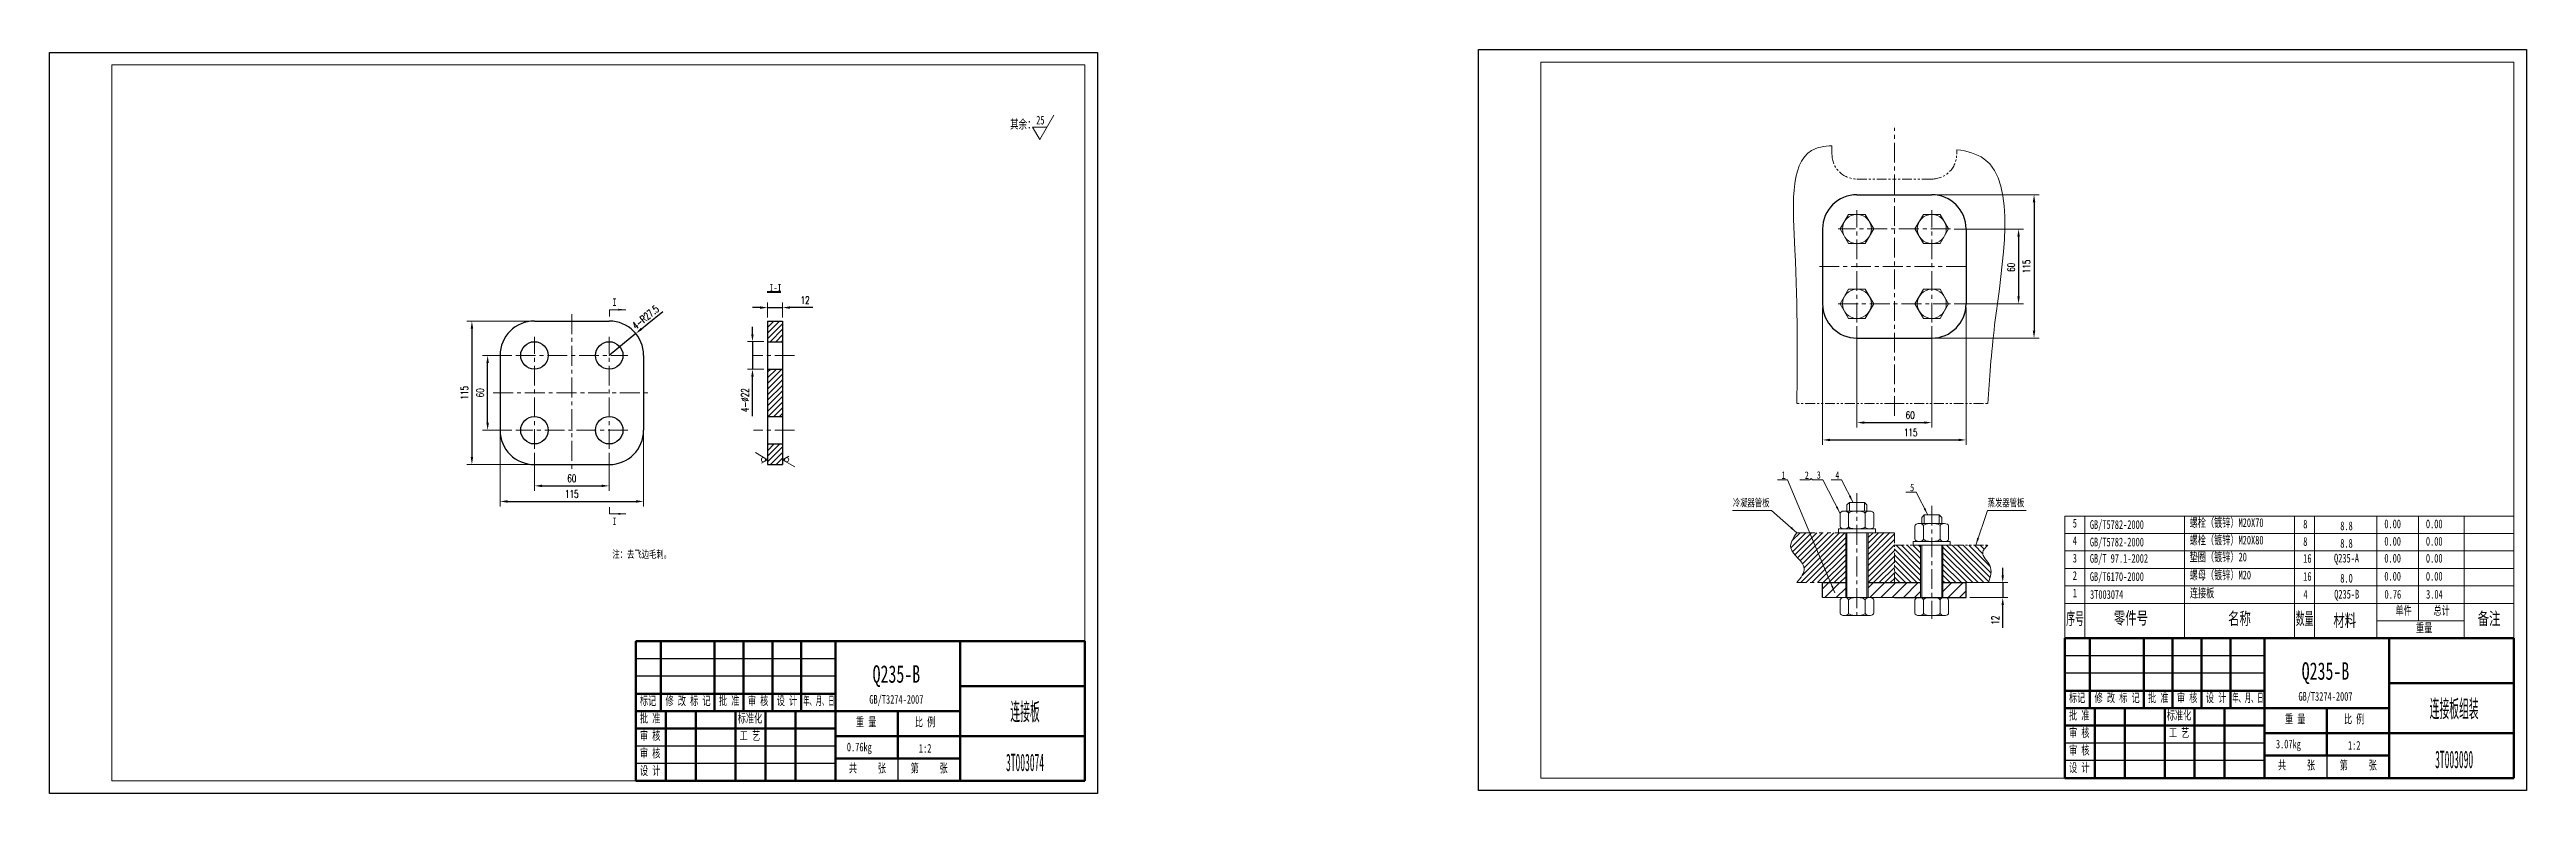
# Model space of a CAD drawing. Header units: millimetres. Extents: x 0 to 1986, y 0 to 596.
import ezdxf

# ---------------------------------------------------------------- set-up
doc = ezdxf.new("R2010")
doc.units = ezdxf.units.MM
doc.header["$PDSIZE"] = -3
for name, pattern in [('CENTER', [50.8, 31.75, -6.35, 6.35, -6.35]), ('EB_DASH', [6, 3, -3]), ('EB_DASHDOT', [39, 30, -3, 3, -3]), ('PHANTOM2', [31.75, 15.875, -3.175, 3.175, -3.175, 3.175, -3.175])]:
    doc.linetypes.add(name, pattern=pattern)
doc.layers.get('0').update_dxf_attribs({"lineweight": 0})
for name, color, linetype, lineweight in [('25C', 1, 'CENTER', 18), ('CAXA3', 7, 'Continuous', 25), ('中心线', 1, 'CENTER', 9), ('双点化线', 9, 'PHANTOM2', 9), ('尺寸线', 4, 'Continuous', 9), ('标注线', 4, 'Continuous', 5), ('点划线', 1, 'EB_DASHDOT', 5), ('粗线', 7, 'Continuous', 15), ('细线', 3, 'Continuous', 5), ('虚线', 2, 'EB_DASH', 5)]:
    doc.layers.add(name, color=color, linetype=linetype, lineweight=lineweight)
doc.layers.add('边框', color=7, linetype='Continuous', lineweight=18, plot=False)
doc.styles.get("Standard").update_dxf_attribs({"font": 'romans.shx', "width": 0.7})
doc.styles.add('TextStyle0', font='', dxfattribs={"width": 0.510669})
doc.styles.add('TextStyle1', font='', dxfattribs={"width": 0.510669})
doc.styles.add('UserTxtStyle4', font='', dxfattribs={"width": 0.667})
doc.styles.add('机械', font='', dxfattribs={"width": 0.4})
doc.styles.add('标准', font='', dxfattribs={"width": 0.667})
doc.styles.get('TextStyle0').set_extended_font_data('宋体')
doc.styles.get('TextStyle1').set_extended_font_data('宋体')
doc.styles.get('UserTxtStyle4').set_extended_font_data('宋体')
doc.styles.get('机械').set_extended_font_data('宋体')
doc.styles.get('标准').set_extended_font_data('宋体')
doc.dimstyles.new('标准', dxfattribs={"dimscale": 2, "dimtxt": 3, "dimasz": 3, "dimexe": 2, "dimexo": 1.5, "dimgap": 1.5, "dimtad": 1, "dimdec": 1, "dimzin": 12, "dimdsep": 46, "dimtxsty": 'Standard', "dimcen": 0, "dimdle": 6, "dimclrd": 256, "dimclre": 256, "dimclrt": 256, "dimadec": 1, "dimazin": 3, "dimtfac": 1, "dimtdec": 1, "dimtmove": 0, "dimatfit": 0, "dimfxl": 0, "dimtolj": 1, "dimarcsym": 0})

# ---------------------------------------------------------------- blocks, each defined once
blk = doc.blocks.new('*X41')
at = {"layer": '尺寸线', "linetype": 'ByBlock'}
for points in [[(351.2, 351.2), (352.2, 345.2), (350.2, 345.2)], [(351.2, 291.2), (352.2, 297.2), (350.2, 297.2)]]:
    blk.add_hatch(color=256, dxfattribs=at).paths.add_polyline_path(points, flags=0)
for p, q in [((370.7, 351.2), (347.2, 351.2)), ((370.7, 291.2), (347.2, 291.2))]:
    blk.add_line(p, q, dxfattribs=at)
at = {"layer": '尺寸线', "linetype": 'ByBlock', "lineweight": -2}
blk.add_line((351.2, 297.2), (351.2, 345.2), dxfattribs=at)
at = {"layer": '尺寸线', "linetype": 'ByBlock', "insert": (345.2, 321.2), "char_height": 6, "width": 12, "attachment_point": 5, "rotation": 90}
blk.add_mtext('60', dxfattribs=at)
blk = doc.blocks.new('*X42')
at = {"layer": '尺寸线', "linetype": 'ByBlock'}
for points in [[(338.6, 378.7), (337.6, 372.7), (339.6, 372.7)], [(338.6, 263.7), (337.6, 269.7), (339.6, 269.7)]]:
    blk.add_hatch(color=256, dxfattribs=at).paths.add_polyline_path(points, flags=0)
for p, q in [((385.7, 378.7), (334.6, 378.7)), ((385.7, 263.7), (334.6, 263.7))]:
    blk.add_line(p, q, dxfattribs=at)
at = {"layer": '尺寸线', "linetype": 'ByBlock', "lineweight": -2}
blk.add_line((338.6, 372.7), (338.6, 269.7), dxfattribs=at)
at = {"layer": '尺寸线', "linetype": 'ByBlock', "insert": (332.6, 321.2), "char_height": 6, "width": 12, "attachment_point": 5, "rotation": 90}
blk.add_mtext('115', dxfattribs=at)
blk = doc.blocks.new('*X43')
at = {"layer": '尺寸线', "linetype": 'ByBlock'}
for points in [[(388.7, 246.6), (394.7, 245.6), (394.7, 247.6)], [(448.7, 246.6), (442.7, 245.6), (442.7, 247.6)]]:
    blk.add_hatch(color=256, dxfattribs=at).paths.add_polyline_path(points, flags=0)
for p, q in [((388.7, 273.2), (388.7, 242.6)), ((448.7, 273.2), (448.7, 242.6))]:
    blk.add_line(p, q, dxfattribs=at)
at = {"layer": '尺寸线', "linetype": 'ByBlock', "lineweight": -2}
blk.add_line((394.7, 246.6), (442.7, 246.6), dxfattribs=at)
at = {"layer": '尺寸线', "linetype": 'ByBlock', "insert": (418.7, 252.6), "char_height": 6, "width": 10.2, "attachment_point": 5}
blk.add_mtext('60', dxfattribs=at)
blk = doc.blocks.new('*X44')
at = {"layer": '尺寸线', "linetype": 'ByBlock'}
for points in [[(361.2, 234.1), (367.2, 233.1), (367.2, 235.1)], [(476.2, 234.1), (470.2, 233.1), (470.2, 235.1)]]:
    blk.add_hatch(color=256, dxfattribs=at).paths.add_polyline_path(points, flags=0)
for p, q in [((361.2, 288.2), (361.2, 230.1)), ((476.2, 288.5), (476.2, 230.1))]:
    blk.add_line(p, q, dxfattribs=at)
at = {"layer": '尺寸线', "linetype": 'ByBlock', "lineweight": -2}
blk.add_line((367.2, 234.1), (470.2, 234.1), dxfattribs=at)
at = {"layer": '尺寸线', "linetype": 'ByBlock', "insert": (418.7, 240.1), "char_height": 6, "width": 12, "attachment_point": 5}
blk.add_mtext('115', dxfattribs=at)
blk = doc.blocks.new('*X45')
at = {"layer": '尺寸线', "linetype": 'Continuous'}
blk.add_hatch(color=256, dxfattribs=at).paths.add_polyline_path([(462, 387.8), (456, 387.1), (456, 388.6)], flags=0)
for p, q in [((462, 387.8), (449, 387.8)), ((449, 387.8), (449, 382.4))]:
    blk.add_line(p, q, dxfattribs=at)
at = {"layer": '尺寸线'}
blk.add_line((449, 382.4), (449, 382.4), dxfattribs=at)
blk = doc.blocks.new('*X46')
at = {"layer": '尺寸线', "linetype": 'Continuous'}
blk.add_hatch(color=256, dxfattribs=at).paths.add_polyline_path([(462, 224.2), (456, 223.4), (456, 224.9)], flags=0)
for p, q in [((449, 224.2), (449, 229.6)), ((462, 224.2), (449, 224.2))]:
    blk.add_line(p, q, dxfattribs=at)
at = {"layer": '尺寸线'}
blk.add_line((449, 229.6), (449, 229.6), dxfattribs=at)
blk = doc.blocks.new('*X47')
at = {"layer": '尺寸线', "linetype": 'ByBlock'}
for points in [[(563.5, 362.2), (562.5, 368.2), (564.5, 368.2)], [(563.5, 340.2), (562.5, 334.2), (564.5, 334.2)]]:
    blk.add_hatch(color=256, dxfattribs=at).paths.add_polyline_path(points, flags=0)
for p, q in [((572.6, 362.2), (559.5, 362.2)), ((572.6, 340.2), (559.5, 340.2))]:
    blk.add_line(p, q, dxfattribs=at)
at = {"layer": '尺寸线', "linetype": 'ByBlock', "lineweight": -2}
for p, q in [((563.5, 368.2), (563.5, 374.2)), ((563.5, 362.2), (563.5, 340.2)), ((575.6, 362.2), (575.6, 362.2)), ((563.5, 302.4), (563.5, 334.2))]:
    blk.add_line(p, q, dxfattribs=at)
at = {"layer": '尺寸线', "linetype": 'ByBlock', "insert": (557.5, 315.3), "char_height": 6, "width": 30, "attachment_point": 5, "rotation": 90}
blk.add_mtext('4-%%C22', dxfattribs=at)
blk = doc.blocks.new('*X48')
at = {"layer": '尺寸线', "linetype": 'ByBlock'}
for points in [[(575.6, 389.5), (569.6, 388.5), (569.6, 390.5)], [(587.6, 389.5), (593.6, 388.5), (593.6, 390.5)]]:
    blk.add_hatch(color=256, dxfattribs=at).paths.add_polyline_path(points, flags=0)
at = {"layer": '尺寸线', "linetype": 'ByBlock', "lineweight": -2}
for p, q in [((569.6, 389.5), (563.6, 389.5)), ((575.6, 389.5), (587.6, 389.5)), ((575.6, 378.7), (575.6, 378.7)), ((611.8, 389.5), (593.6, 389.5))]:
    blk.add_line(p, q, dxfattribs=at)
at = {"layer": '尺寸线', "linetype": 'ByBlock'}
for p, q in [((575.6, 381.7), (575.6, 393.5)), ((587.6, 381.7), (587.6, 393.5))]:
    blk.add_line(p, q, dxfattribs=at)
at = {"layer": '尺寸线', "linetype": 'ByBlock', "insert": (605.7, 395.5), "char_height": 6, "width": 8.4, "attachment_point": 5}
blk.add_mtext('12', dxfattribs=at)
blk = doc.blocks.new('*X49')
at = {"layer": '尺寸线', "linetype": 'Continuous'}
blk.add_hatch(color=256, dxfattribs=at).paths.add_polyline_path([(1400.7, 209), (1395.7, 212.4), (1396.7, 213.6)], flags=0)
for p, q in [((1380.3, 226.8), (1349.2, 226.8)), ((1400.7, 209), (1380.3, 226.8))]:
    blk.add_line(p, q, dxfattribs=at)
at = {"layer": '尺寸线'}
blk.add_line((1349.2, 226.8), (1349.2, 226.8), dxfattribs=at)
blk = doc.blocks.new('*X50')
at = {"layer": '尺寸线', "linetype": 'Continuous'}
blk.add_hatch(color=256, dxfattribs=at).paths.add_polyline_path([(1544.2, 199), (1545.3, 205), (1546.8, 204.5)], flags=0)
for p, q in [((1544.2, 199), (1553.5, 226.8)), ((1553.5, 226.8), (1584.6, 226.8))]:
    blk.add_line(p, q, dxfattribs=at)
at = {"layer": '尺寸线'}
blk.add_line((1584.6, 226.8), (1584.6, 226.8), dxfattribs=at)
blk = doc.blocks.new('*X51')
at = {"layer": '尺寸线', "linetype": 'ByBlock'}
for points in [[(1448.9, 297.3), (1454.9, 296.3), (1454.9, 298.3)], [(1508.9, 297.3), (1502.9, 296.3), (1502.9, 298.3)]]:
    blk.add_hatch(color=256, dxfattribs=at).paths.add_polyline_path(points, flags=0)
for p, q in [((1448.9, 374.5), (1448.9, 293.3)), ((1508.9, 374.5), (1508.9, 293.3))]:
    blk.add_line(p, q, dxfattribs=at)
at = {"layer": '尺寸线', "linetype": 'ByBlock', "lineweight": -2}
blk.add_line((1454.9, 297.3), (1502.9, 297.3), dxfattribs=at)
at = {"layer": '尺寸线', "linetype": 'ByBlock', "insert": (1491.6, 303.3), "char_height": 6, "width": 10.2, "attachment_point": 5}
blk.add_mtext('60', dxfattribs=at)
blk = doc.blocks.new('*X52')
at = {"layer": '尺寸线', "linetype": 'ByBlock'}
for points in [[(1578.5, 452.5), (1577.5, 446.5), (1579.5, 446.5)], [(1578.5, 392.5), (1577.5, 398.5), (1579.5, 398.5)]]:
    blk.add_hatch(color=256, dxfattribs=at).paths.add_polyline_path(points, flags=0)
for p, q in [((1526.9, 452.5), (1582.5, 452.5)), ((1526.9, 392.5), (1582.5, 392.5))]:
    blk.add_line(p, q, dxfattribs=at)
at = {"layer": '尺寸线', "linetype": 'ByBlock', "lineweight": -2}
blk.add_line((1578.5, 446.5), (1578.5, 398.5), dxfattribs=at)
at = {"layer": '尺寸线', "linetype": 'ByBlock', "insert": (1572.5, 421.8), "char_height": 6, "width": 12, "attachment_point": 5, "rotation": 90}
blk.add_mtext('60', dxfattribs=at)
blk = doc.blocks.new('*X53')
at = {"layer": '尺寸线', "linetype": 'Continuous'}
blk.add_hatch(color=256, dxfattribs=at).paths.add_polyline_path([(1431.3, 160.8), (1428.3, 166), (1429.6, 166.6)], flags=0)
for p, q in [((1393.3, 251.5), (1385.1, 251.5)), ((1431.3, 160.8), (1393.3, 251.5))]:
    blk.add_line(p, q, dxfattribs=at)
at = {"layer": '尺寸线'}
blk.add_line((1385.1, 251.5), (1385.1, 251.5), dxfattribs=at)
blk = doc.blocks.new('*X54')
at = {"layer": '尺寸线', "linetype": 'Continuous'}
blk.add_hatch(color=256, dxfattribs=at).paths.add_polyline_path([(1435.4, 224.5), (1432, 229.5), (1433.4, 230.2)], flags=0)
for p, q in [((1421.6, 251.5), (1413.4, 251.5)), ((1435.4, 224.5), (1421.6, 251.5))]:
    blk.add_line(p, q, dxfattribs=at)
at = {"layer": '尺寸线'}
blk.add_line((1413.4, 251.5), (1413.4, 251.5), dxfattribs=at)
blk = doc.blocks.new('*X55')
at = {"layer": '尺寸线', "linetype": 'Continuous'}
blk.add_hatch(color=256, dxfattribs=at).paths.add_polyline_path([(1445.8, 233.3), (1442.4, 238.3), (1443.8, 239)], flags=0)
for p, q in [((1436.5, 251.5), (1428.3, 251.5)), ((1445.8, 233.3), (1436.5, 251.5))]:
    blk.add_line(p, q, dxfattribs=at)
at = {"layer": '尺寸线'}
blk.add_line((1428.3, 251.5), (1428.3, 251.5), dxfattribs=at)
blk = doc.blocks.new('*X56')
at = {"layer": '尺寸线', "linetype": 'Continuous'}
blk.add_hatch(color=256, dxfattribs=at).paths.add_polyline_path([(1505.7, 223.3), (1502.3, 228.3), (1503.7, 229)], flags=0)
for p, q in [((1496.4, 241.5), (1488.2, 241.5)), ((1505.7, 223.3), (1496.4, 241.5))]:
    blk.add_line(p, q, dxfattribs=at)
at = {"layer": '尺寸线'}
blk.add_line((1488.2, 241.5), (1488.2, 241.5), dxfattribs=at)
blk = doc.blocks.new('*X57')
at = {"layer": '尺寸线', "linetype": 'ByBlock'}
for points in [[(1565.8, 169), (1564.8, 175), (1566.8, 175)], [(1565.8, 157), (1564.8, 151), (1566.8, 151)]]:
    blk.add_hatch(color=256, dxfattribs=at).paths.add_polyline_path(points, flags=0)
at = {"layer": '尺寸线', "linetype": 'ByBlock', "lineweight": -2}
for p, q in [((1565.8, 175), (1565.8, 181)), ((1536.4, 169), (1536.4, 169)), ((1565.8, 169), (1565.8, 157)), ((1565.8, 132.8), (1565.8, 151))]:
    blk.add_line(p, q, dxfattribs=at)
at = {"layer": '尺寸线', "linetype": 'ByBlock'}
for p, q in [((1539.4, 169), (1569.8, 169)), ((1539.4, 157), (1569.8, 157))]:
    blk.add_line(p, q, dxfattribs=at)
at = {"layer": '尺寸线', "linetype": 'ByBlock', "insert": (1559.8, 138.9), "char_height": 6, "width": 12, "attachment_point": 5, "rotation": 90}
blk.add_mtext('12', dxfattribs=at)
blk = doc.blocks.new('*X58')
at = {"layer": '尺寸线', "linetype": 'ByBlock'}
for points in [[(1590.9, 480), (1589.9, 474), (1591.9, 474)], [(1590.9, 365), (1589.9, 371), (1591.9, 371)]]:
    blk.add_hatch(color=256, dxfattribs=at).paths.add_polyline_path(points, flags=0)
for p, q in [((1511.7, 480), (1594.9, 480)), ((1511.9, 365), (1594.9, 365))]:
    blk.add_line(p, q, dxfattribs=at)
at = {"layer": '尺寸线', "linetype": 'ByBlock', "lineweight": -2}
blk.add_line((1590.9, 474), (1590.9, 371), dxfattribs=at)
at = {"layer": '尺寸线', "linetype": 'ByBlock', "insert": (1584.9, 422.5), "char_height": 6, "width": 12, "attachment_point": 5, "rotation": 90}
blk.add_mtext('115', dxfattribs=at)
blk = doc.blocks.new('*X59')
at = {"layer": '尺寸线', "linetype": 'ByBlock'}
for points in [[(1421.4, 283.4), (1427.4, 282.4), (1427.4, 284.4)], [(1536.4, 283.4), (1530.4, 282.4), (1530.4, 284.4)]]:
    blk.add_hatch(color=256, dxfattribs=at).paths.add_polyline_path(points, flags=0)
for p, q in [((1421.4, 389.5), (1421.4, 279.4)), ((1536.4, 389.6), (1536.4, 279.4))]:
    blk.add_line(p, q, dxfattribs=at)
at = {"layer": '尺寸线', "linetype": 'ByBlock', "lineweight": -2}
blk.add_line((1427.4, 283.4), (1530.4, 283.4), dxfattribs=at)
at = {"layer": '尺寸线', "linetype": 'ByBlock', "insert": (1492, 289.4), "char_height": 6, "width": 12, "attachment_point": 5}
blk.add_mtext('115', dxfattribs=at)

msp = doc.modelspace()

# ---------------------------------------------------------------- hatches: boundary and pattern name
at = {"layer": '尺寸线'}
h = msp.add_hatch(dxfattribs=at)
h.set_pattern_fill('ANSI31', color=256, style=0, pattern_type=0)
h.paths.add_polyline_path([(587.61, 362.19), (587.61, 378.69), (575.61, 378.69), (575.61, 362.19)], flags=0)
h.paths.add_polyline_path([(587.61, 263.69), (587.61, 280.19), (575.61, 280.19), (575.61, 263.69)], flags=0)
h.paths.add_polyline_path([(587.61, 302.19), (587.61, 340.19), (575.61, 340.19), (575.61, 302.19)], flags=0)
msp.add_hatch(color=256, dxfattribs=at).paths.add_polyline_path([(469.93, 368.66), (475.2, 371.69), (473.93, 373.24)], flags=0)
h = msp.add_hatch(dxfattribs=at)
h.set_pattern_fill('ANSI31', color=256, style=0, pattern_type=0)
edge = h.paths.add_edge_path(flags=0)
edge.add_line((1439.9, 169.04), (1439.9, 209.04))
edge.add_line((1439.9, 209.04), (1400.71, 209.04))
edge.add_spline(control_points=[(1400.71, 209.04), (1397.93, 204.89), (1391, 194.49), (1412.06, 182.76), (1403.94, 172.95), (1400.71, 169.04)], knot_values=[0, 0, 0, 0, 13.3253639, 33.3446289, 46.5928177, 46.5928177, 46.5928177, 46.5928177], weights=[1, 1, 1, 1, 1, 1], degree=3, periodic=0)
edge.add_line((1400.71, 169.04), (1439.9, 169.04))
edge = h.paths.add_edge_path(flags=0)
edge.add_line((1457.9, 169.04), (1478.9, 169))
edge.add_line((1478.9, 169), (1478.9, 209.08))
edge.add_line((1478.9, 209.08), (1459.57, 209.07))
edge.add_ellipse((1459, 210.97), major_axis=(-3.37, 0), ratio=0.5729745, start_angle=73.5229, end_angle=106.6488)
edge.add_line((1458.44, 209.07), (1457.9, 209.07))
edge.add_line((1457.9, 209.07), (1457.9, 169.04))
h = msp.add_hatch(dxfattribs=at)
h.set_pattern_fill('ANSI31', color=256, style=0, pattern_type=0)
h.set_pattern_definition([(135, (0, 0), (-2.245064, -2.245064), [])])
h.paths.add_polyline_path([(1499.9, 169.04), (1499.9, 199.04), (1478.9, 199.04), (1478.9, 169.04)], flags=0)
edge = h.paths.add_edge_path(flags=0)
edge.add_spline(control_points=[(1554.39, 169.04), (1555.93, 173.76), (1558.82, 182.55), (1546.68, 191.97), (1551.92, 197.1), (1553.89, 199.04)], knot_values=[0, 0, 0, 0, 14.0835704, 26.2061586, 33.5536376, 33.5536376, 33.5536376, 33.5536376], weights=[1, 1, 1, 1, 1, 1], degree=3, periodic=0)
edge.add_line((1553.89, 199.04), (1517.9, 199.04))
edge.add_line((1517.9, 199.04), (1517.9, 169.04))
edge.add_line((1517.9, 169.04), (1554.39, 169.04))
h = msp.add_hatch(dxfattribs=at)
h.set_pattern_fill('ANSI31', color=256, style=0, pattern_type=0)
h.set_pattern_definition([(45, (0, 0), (-4.490128, 4.490128), [])])
h.paths.add_polyline_path([(1439.9, 157.04), (1439.9, 169.04), (1421.4, 169.04), (1421.4, 157.04)], flags=0)
h.paths.add_polyline_path([(1457.9, 157.04), (1478.88, 157.04), (1499.9, 157.04), (1499.9, 169.04), (1457.9, 169.04)], flags=0)
h.paths.add_polyline_path([(1517.9, 157.03), (1536.4, 157.02), (1536.4, 169.04), (1517.9, 169.04)], flags=0)

# ---------------------------------------------------------------- linework, layer by layer
for p, q in [((1435.43, 213.97), (1435.43, 224.51)), ((1459, 226.44), (1438.8, 226.44)), ((1442.9, 233.31), (1440.9, 231.31)), ((1440.9, 226.44), (1440.9, 231.31)), ((1442.17, 213.97), (1442.17, 224.51)), ((1442.9, 226.44), (1442.9, 233.31)), ((1442.9, 233.31), (1454.9, 233.31)), ((1454.9, 226.44), (1454.9, 233.31)), ((1454.9, 233.31), (1456.9, 231.31)), ((1455.64, 213.97), (1455.64, 224.51)), ((1456.9, 226.44), (1456.9, 231.31)), ((1462.37, 213.97), (1462.37, 224.51)), ((1502.9, 223.31), (1500.9, 221.31)), ((1500.9, 216.44), (1500.9, 221.31)), ((1502.9, 216.44), (1502.9, 223.31)), ((1514.9, 223.31), (1502.9, 223.31)), ((1514.9, 216.44), (1514.9, 223.31)), ((1514.9, 223.31), (1516.9, 221.31)), ((1516.9, 216.44), (1516.9, 221.31)), ((1463.7, 212.04), (1434.1, 212.04)), ((1434.1, 212.04), (1434.1, 209.04)), ((1463.7, 209.04), (1434.1, 209.04)), ((1438.8, 212.04), (1459, 212.04)), ((1463.7, 212.04), (1463.7, 209.04)), ((1494.1, 202.04), (1523.7, 202.04)), ((1494.1, 202.04), (1494.1, 199.04)), ((1494.1, 199.04), (1523.7, 199.04)), ((1495.43, 203.97), (1495.43, 214.51)), ((1498.8, 216.44), (1519, 216.44)), ((1519, 202.04), (1498.8, 202.04)), ((1502.17, 203.97), (1502.17, 214.51)), ((1515.64, 203.97), (1515.64, 214.51)), ((1522.37, 203.97), (1522.37, 214.51)), ((1523.7, 202.04), (1523.7, 199.04)), ((1435.44, 144.57), (1435.44, 155.11)), ((1459, 157.04), (1438.8, 157.04)), ((1438.8, 142.64), (1459, 142.64)), ((1442.17, 144.57), (1442.17, 155.11)), ((1459, 142.64), (1448.9, 142.64)), ((1455.64, 144.57), (1455.64, 155.11)), ((1462.37, 144.57), (1462.37, 155.11)), ((1495.43, 144.57), (1495.43, 155.11)), ((1498.8, 157.04), (1519, 157.04)), ((1519, 142.64), (1498.8, 142.64)), ((1498.8, 142.64), (1508.9, 142.64)), ((1502.17, 144.57), (1502.17, 155.11)), ((1515.64, 144.57), (1515.64, 155.11)), ((1522.37, 144.57), (1522.37, 155.11))]:
    msp.add_line(p, q)
for points in [[(1462.37, 452.52), (1455.64, 464.19), (1442.17, 464.19), (1435.43, 452.52), (1442.17, 440.86), (1455.64, 440.86)], [(1522.37, 452.52), (1515.64, 464.19), (1502.17, 464.19), (1495.43, 452.52), (1502.17, 440.86), (1515.64, 440.86)], [(1462.37, 392.52), (1455.64, 404.19), (1442.17, 404.19), (1435.43, 392.52), (1442.17, 380.86), (1455.64, 380.86)], [(1522.37, 392.52), (1515.64, 404.19), (1502.17, 404.19), (1495.43, 392.52), (1502.17, 380.86), (1515.64, 380.86)]]:
    msp.add_lwpolyline(points, close=True)
for centre in [(1448.9, 452.52), (1508.9, 452.52), (1448.9, 392.52), (1508.9, 392.52)]:
    msp.add_circle(centre, 11.66)
for centre, major_axis, ratio, start_param, end_param in [((1438.8, 224.51), (3.37, 0), 0.5729745, 0, 3.1415927), ((1448.9, 224.51), (-6.73, 0), 0.2864872, 3.1415927, 6.2831853), ((1459, 224.51), (-3.37, 0), 0.5729745, 3.1415927, 6.2831853), ((1438.8, 213.97), (3.37, 0), 0.5729745, 3.1415927, 6.2831853), ((1448.9, 213.97), (-6.73, 0), 0.2864872, 0, 3.1415927), ((1459, 213.97), (-3.37, 0), 0.5729745, 0, 3.1415927), ((1498.8, 214.51), (3.37, 0), 0.5729745, 0, 3.1415927), ((1498.8, 203.97), (3.37, 0), 0.5729745, 3.1415927, 6.2831853), ((1508.9, 214.51), (6.73, 0), 0.2864872, 0, 3.1415927), ((1508.9, 203.97), (6.73, 0), 0.2864872, 3.1415927, 6.2831853), ((1519, 214.51), (-3.37, 0), 0.5729745, 3.1415927, 6.2831853), ((1519, 203.97), (-3.37, 0), 0.5729745, 0, 3.1415927), ((1438.8, 155.11), (3.37, 0), 0.5729745, 0, 3.1415927), ((1438.8, 144.57), (3.37, 0), 0.5729745, 3.1415927, 6.2831853), ((1448.9, 155.11), (-6.73, 0), 0.2864872, 3.1415927, 6.2831853), ((1448.9, 144.57), (-6.73, 0), 0.2864872, 0, 3.1415927), ((1459, 155.11), (-3.37, 0), 0.5729745, 3.1415927, 6.2831853), ((1459, 144.57), (-3.37, 0), 0.5729745, 0, 3.1415927), ((1498.8, 155.11), (3.37, 0), 0.5729745, 0, 3.1415927), ((1498.8, 144.57), (3.37, 0), 0.5729745, 3.1415927, 6.2831853), ((1508.9, 155.11), (6.73, 0), 0.2864872, 0, 3.1415927), ((1508.9, 144.57), (6.73, 0), 0.2864872, 3.1415927, 6.2831853), ((1519, 155.11), (-3.37, 0), 0.5729745, 3.1415927, 6.2831853), ((1519, 144.57), (-3.37, 0), 0.5729745, 0, 3.1415927)]:
    msp.add_ellipse(centre, major_axis=major_axis, ratio=ratio, start_param=start_param, end_param=end_param)
at = {"layer": '25C', "ltscale": 0.5}
for p, q in [((1448.9, 377.52), (1448.9, 467.52)), ((1508.9, 377.52), (1508.9, 467.52)), ((1523.9, 452.52), (1433.9, 452.52)), ((1433.9, 392.52), (1523.9, 392.52)), ((388.7, 276.19), (388.7, 366.19)), ((448.7, 276.19), (448.7, 366.19)), ((373.7, 351.19), (463.7, 351.19)), ((597.27, 351.19), (564.27, 351.19)), ((463.7, 291.19), (373.7, 291.19)), ((597.27, 291.19), (564.27, 291.19))]:
    msp.add_line(p, q, dxfattribs=at)
at = {"layer": 'CAXA3', "color": 0, "linetype": 'Continuous', "lineweight": 25}
for p, q in [((1448.9, 480.02), (1508.9, 480.02)), ((1421.4, 452.52), (1421.4, 392.52)), ((1536.4, 452.52), (1536.4, 392.52)), ((388.7, 378.69), (448.7, 378.69)), ((575.61, 378.69), (575.61, 263.69)), ((575.61, 378.69), (587.61, 378.69)), ((587.61, 378.69), (587.61, 263.69)), ((575.61, 362.19), (587.61, 362.19)), ((1448.9, 365.02), (1508.9, 365.02)), ((361.2, 351.19), (361.2, 291.19)), ((476.2, 351.19), (476.2, 291.19)), ((575.61, 340.19), (587.61, 340.19)), ((575.61, 302.19), (587.61, 302.19)), ((575.61, 280.19), (587.61, 280.19)), ((388.7, 263.69), (448.7, 263.69)), ((575.61, 263.69), (587.61, 263.69)), ((1421.4, 169.04), (1439.9, 169.04)), ((1421.4, 157.04), (1421.4, 169.04)), ((1457.9, 169.04), (1499.9, 169.04)), ((1517.9, 169.04), (1536.4, 169.04)), ((1536.4, 157.04), (1536.4, 169.04)), ((1478.9, 157.04), (1536.4, 157.04))]:
    msp.add_line(p, q, dxfattribs=at)
for centre in [(388.7, 351.19), (448.7, 351.19), (388.7, 291.19), (448.7, 291.19)]:
    msp.add_circle(centre, 11, dxfattribs=at)
for centre, start, end in [((1448.9, 452.52), 90, 180), ((1508.9, 452.52), 0, 90), ((388.7, 351.19), 90, 180), ((448.7, 351.19), 0, 90), ((1448.9, 392.52), 180, 270), ((1508.9, 392.52), 270, 0), ((388.7, 291.19), 180, 270), ((448.7, 291.19), 270, 360)]:
    msp.add_arc(centre, 27.5, start, end, dxfattribs=at)
at = {"layer": '中心线', "ltscale": 0.5}
for p, q in [((1478.9, 302.65), (1478.9, 533.5)), ((1418.9, 422.52), (1538.9, 422.52)), ((418.7, 384.19), (418.7, 258.19)), ((355.7, 321.19), (481.7, 321.19)), ((1448.9, 240.7), (1448.9, 140.05)), ((1508.9, 230.7), (1508.9, 140.05))]:
    msp.add_line(p, q, dxfattribs=at)
at = {"layer": '双点化线', "ltscale": 0.5}
for p, q in [((1428.9, 512.52), (1428.9, 519.21)), ((1528.9, 512.52), (1528.9, 516.06)), ((1448.9, 492.52), (1478.9, 492.52)), ((1508.9, 492.52), (1478.9, 492.52)), ((1478.9, 312.52), (1400.71, 312.52)), ((1478.9, 312.52), (1553.89, 312.52)), ((1478.9, 169.04), (1478.9, 209.04)), ((1478.9, 199.04), (1553.89, 199.04)), ((1478.9, 169.04), (1457.9, 169.04)), ((1478.9, 169.04), (1499.9, 169.04)), ((1517.9, 169.04), (1554.39, 169.04))]:
    msp.add_line(p, q, dxfattribs=at)
at = {"layer": '双点化线'}
for p, q in [((1478.9, 209.04), (1400.71, 209.04)), ((1439.9, 169.04), (1400.71, 169.04))]:
    msp.add_line(p, q, dxfattribs=at)
at = {"layer": '双点化线', "ltscale": 0.5}
for centre, start, end in [((1448.9, 512.52), 180, 270), ((1508.9, 512.52), 270, 0)]:
    msp.add_arc(centre, 20, start, end, dxfattribs=at)
at = {"layer": '尺寸线'}
for p, q in [((575.22, 402.34), (586.2, 402.34)), ((575.22, 401.66), (586.2, 401.66)), ((1403.01, 251.49), (1411.2, 251.49)), ((1411.2, 251.49), (1412.31, 252.6)), ((1413.42, 251.49), (1412.31, 252.6))]:
    msp.add_line(p, q, dxfattribs=at)
at = {"layer": '尺寸线', "lineweight": -2}
for p, q in [((479.2, 376.28), (491.63, 386.51)), ((469.93, 368.66), (448.7, 351.19)), ((474.57, 372.47), (479.2, 376.28))]:
    msp.add_line(p, q, dxfattribs=at)
at = {"layer": '尺寸线'}
for centre in [(572.31, 267.58), (590.92, 267.58)]:
    msp.add_circle(centre, 1.65, dxfattribs=at)
for points, knots in [([(1400.71, 312.52), (1401.17, 349.73), (1401.94, 411.28), (1393.93, 513.99), (1422.53, 519.03), (1428.9, 519.21)], [0, 0, 0, 0, 6320.5011488, 10457.4629457, 11464.2286732, 11464.2286732, 11464.2286732, 11464.2286732]), ([(1528.9, 516.06), (1537.52, 515.02), (1580.6, 502.86), (1559.24, 394.22), (1555.2, 332.43), (1553.89, 312.52)], [0, 0, 0, 0, 1613.508673, 9324.2391765, 12988.8689927, 12988.8689927, 12988.8689927, 12988.8689927]), ([(1400.71, 209.04), (1397.93, 204.89), (1391, 194.49), (1412.06, 182.76), (1403.94, 172.95), (1400.71, 169.04)], [0, 0, 0, 0, 3249.4763713, 8131.3039212, 11361.9606595, 11361.9606595, 11361.9606595, 11361.9606595]), ([(1553.89, 199.04), (1551.92, 197.1), (1546.68, 191.97), (1558.82, 182.55), (1555.93, 173.76), (1554.39, 169.04)], [0, 0, 0, 0, 2785.1549598, 7380.3755415, 12718.9312789, 12718.9312789, 12718.9312789, 12718.9312789])]:
    msp.add_open_spline(points, degree=3, knots=knots, dxfattribs=at)
for p in [(1508.9, 452.52), (469.93, 368.66), (448.7, 351.19), (458.04, 285.38)]:
    msp.add_point(p, dxfattribs=at)
at = {"layer": '标注线'}
for p, q in [((793.83, 524.37), (805.1, 543.9)), ((788.11, 534.28), (799.55, 534.28)), ((793.83, 524.37), (788.11, 534.28)), ((575.61, 267.58), (565.85, 273.21)), ((575.61, 267.58), (570.66, 264.71)), ((587.61, 267.58), (592.57, 270.44)), ((587.61, 267.58), (597.38, 261.94))]:
    msp.add_line(p, q, dxfattribs=at)
at = {"layer": '点划线', "linetype": 'Continuous', "lineweight": 25}
for p, q in [((630, 108), (470, 108)), ((1775.64, 110.39), (1615.64, 110.39)), ((630, 94), (470, 94)), ((1775.64, 96.39), (1615.64, 96.39)), ((1775.64, 40.39), (1615.64, 40.39)), ((630, 38), (470, 38)), ((630, 24), (470, 24)), ((1775.64, 26.39), (1615.64, 26.39))]:
    msp.add_line(p, q, dxfattribs=at)
at = {"layer": '粗线'}
for p, q in [((830, 584), (50, 584)), ((50, 584), (50, 10)), ((830, 10), (830, 584)), ((1975.64, 586.39), (1195.64, 586.39)), ((1195.64, 586.39), (1195.64, 12.39)), ((1975.64, 12.39), (1975.64, 586.39)), ((1615.64, 124.39), (1615.64, 222.39)), ((1975.64, 222.39), (1615.64, 222.39)), ((1439.9, 209.04), (1439.9, 157.04)), ((1440.9, 209.04), (1440.9, 157.04)), ((1456.9, 209.04), (1456.9, 157.04)), ((1457.9, 209.04), (1457.9, 157.04)), ((1499.9, 199.04), (1499.9, 157.04)), ((1500.9, 199.04), (1500.9, 157.04)), ((1516.9, 199.04), (1516.9, 157.04)), ((1517.9, 199.04), (1517.9, 157.04)), ((1478.9, 157.04), (1421.4, 157.04)), ((1935.64, 138.39), (1935.64, 124.39)), ((50, 10), (830, 10)), ((1195.64, 12.39), (1975.64, 12.39))]:
    msp.add_line(p, q, dxfattribs=at)
at = {"layer": '粗线', "linetype": 'Continuous', "lineweight": 70}
for p, q in [((470, 122), (830, 122)), ((470, 122), (470, 10)), ((490, 66), (490, 122)), ((533.17, 66), (533.17, 122)), ((556.33, 66), (556.33, 122)), ((579.5, 66), (579.5, 122)), ((602.67, 66), (602.67, 122)), ((630, 122), (630, 10)), ((730, 10), (730, 122)), ((830, 122), (830, 10)), ((1615.64, 124.39), (1975.64, 124.39)), ((1615.64, 124.39), (1615.64, 12.39)), ((1635.64, 68.39), (1635.64, 124.39)), ((1678.81, 68.39), (1678.81, 124.39)), ((1701.98, 68.39), (1701.98, 124.39)), ((1725.14, 68.39), (1725.14, 124.39)), ((1748.31, 68.39), (1748.31, 124.39)), ((1775.64, 124.39), (1775.64, 12.39)), ((1875.64, 12.39), (1875.64, 124.39)), ((1975.64, 124.39), (1975.64, 12.39)), ((630, 80), (470, 80)), ((830, 86), (730, 86)), ((1775.64, 82.39), (1615.64, 82.39)), ((1975.64, 88.39), (1875.64, 88.39)), ((730, 66), (470, 66)), ((494, 10), (494, 66)), ((518, 10), (518, 66)), ((550, 10), (550, 66)), ((574, 10), (574, 66)), ((598, 10), (598, 66)), ((680, 66), (680, 28)), ((1875.64, 68.39), (1615.64, 68.39)), ((1639.64, 12.39), (1639.64, 68.39)), ((1663.64, 12.39), (1663.64, 68.39)), ((1695.64, 12.39), (1695.64, 68.39)), ((1719.64, 12.39), (1719.64, 68.39)), ((1743.64, 12.39), (1743.64, 68.39)), ((1825.64, 68.39), (1825.64, 30.39)), ((630, 52), (470, 52)), ((730, 46), (630, 46)), ((830, 46), (730, 46)), ((1775.64, 54.39), (1615.64, 54.39)), ((1875.64, 48.39), (1775.64, 48.39)), ((1975.64, 48.39), (1875.64, 48.39)), ((730, 28), (630, 28)), ((1875.64, 30.39), (1775.64, 30.39)), ((830, 10), (470, 10)), ((1975.64, 12.39), (1615.64, 12.39))]:
    msp.add_line(p, q, dxfattribs=at)
at = {"layer": '细线'}
for p, q in [((1631.64, 124.39), (1631.64, 222.39)), ((1711.64, 222.39), (1711.64, 124.39)), ((1799.64, 124.39), (1799.64, 222.39)), ((1815.64, 124.39), (1815.64, 222.39)), ((1865.64, 222.39), (1865.64, 124.39)), ((1865.64, 138.39), (1865.64, 222.39)), ((1898.98, 222.39), (1898.98, 138.39)), ((1898.98, 138.39), (1898.98, 222.39)), ((1935.64, 222.39), (1935.64, 138.39)), ((1975.64, 208.39), (1615.64, 208.39)), ((1975.64, 194.39), (1615.64, 194.39)), ((1975.64, 180.39), (1615.64, 180.39)), ((1975.64, 166.39), (1615.64, 166.39)), ((1975.64, 152.39), (1615.64, 152.39)), ((1631.64, 152.39), (1615.64, 152.39)), ((1631.64, 152.39), (1631.64, 124.39)), ((1711.64, 124.39), (1711.64, 152.39)), ((1799.64, 152.39), (1799.64, 124.39)), ((1815.64, 152.39), (1799.64, 152.39)), ((1815.64, 152.39), (1815.64, 124.39)), ((1935.64, 124.39), (1935.64, 152.39)), ((1975.64, 152.39), (1935.64, 152.39)), ((1865.64, 124.39), (1865.64, 138.39)), ((1935.64, 138.39), (1865.64, 138.39)), ((1865.64, 138.39), (1898.98, 138.39)), ((1898.98, 138.39), (1935.64, 138.39))]:
    msp.add_line(p, q, dxfattribs=at)
at = {"layer": '虚线', "linetype": 'Continuous', "lineweight": 25}
for p, q in [((680, 28), (680, 10)), ((1825.64, 30.39), (1825.64, 12.39))]:
    msp.add_line(p, q, dxfattribs=at)
at = {"layer": '边框', "linetype": 'Continuous', "lineweight": 25}
for p, q in [((1145.64, 2.39), (1145.64, 596.39)), ((1145.64, 596.39), (1985.64, 596.39)), ((1985.64, 596.39), (1985.64, 2.39)), ((0, 0), (0, 594)), ((0, 594), (840, 594)), ((840, 594), (840, 0)), ((840, 0), (0, 0)), ((1985.64, 2.39), (1145.64, 2.39))]:
    msp.add_line(p, q, dxfattribs=at)

# ---------------------------------------------------------------- block references
at = {"layer": '尺寸线'}
for name in ['*X45', '*X53', '*X54', '*X55', '*X56', '*X46', '*X49', '*X50']:
    msp.add_blockref(name, (0, 0), dxfattribs=at)

# ---------------------------------------------------------------- texts
at = {"layer": '尺寸线', "char_height": 6}
for s, insert, width, attachment_point in [('{\\fSimSun|b0|i0|c119|p8;I-I}', (576.99, 408.44), 57.4855, 1), ('{\\fSimSun|b0|i0|c119|p8;I}', (451.2, 396.9), 7.1782, 1), ('{\\fSimSun|b0|i0|c119|p8;2}', (1407.12, 252.21), 10.0284, 7), ('{\\fSimSun|b0|i0|c119|p8;3}', (1416.69, 252.21), 10.0284, 7), ('{\\fSimSun|b0|i0|c119|p8;1}', (1388.41, 252.21), 10.0284, 7), ('{\\fSimSun|b0|i0|c119|p8;4}', (1431.61, 252.21), 10.0284, 7), ('{\\fSimSun|b0|i0|c119|p8;5}', (1491.5, 242.21), 10.0284, 7), ('冷凝器管板', (1349.45, 236.04), 57.5732, 1), ('蒸发器管板', (1553.72, 236.04), 57.5732, 1), ('注：去飞边毛刺。', (451.2, 194.78), 139.9422, 1)]:
    msp.add_mtext(s, dxfattribs=dict(at, insert=insert, width=width, attachment_point=attachment_point))
at = {"layer": '尺寸线', "insert": (477.75, 381.73), "char_height": 6, "width": 34.8, "attachment_point": 5, "rotation": 39.44111}
msp.add_mtext('4-R27.5', dxfattribs=at)
at = {"layer": '尺寸线', "extrusion": (0, 0, -1), "insert": (451.2, 215.11), "char_height": 6, "width": 7.1782, "attachment_point": 1, "text_direction": (1, 0, 0)}
msp.add_mtext('{\\fSimSun|b0|i0|c119|p8;I}', dxfattribs=at)
at = {"layer": '标注线', "char_height": 7, "attachment_point": 1}
for s, insert, width in [('其余：', (770, 539.99), 78.2948), ('{\\fSimSun|b0|i0|c119|p8;25}', (790.95, 543.33), 10.6386)]:
    msp.add_mtext(s, dxfattribs=dict(at, insert=insert, width=width))
at = {"layer": '标注线', "attachment_point": 5}
for s, insert, char_height, width, style in [('Q235-B', (678.88, 93.99), 14, 77.9204, '标准'), ('Q235-B', (1824.52, 96.38), 14, 77.9204, '标准'), ('GB/T3274-2007', (678.88, 74.59), 7, 85.1833, '标准'), ('GB/T3274-2007', (1824.52, 76.98), 7, 85.1833, '标准'), ('连接板', (782.03, 64.82), 14, 83.8756, '机械'), ('连接板组装', (1927.67, 67.21), 14, 83.8756, '机械'), ('0.76kg', (649.18, 36.11), 7, 38.8046, '标准'), ('3.07kg', (1794.82, 38.5), 7, 38.6489, '标准'), ('1:2', (1847.59, 38.5), 7, 17.5866, '标准'), ('1:2', (701.94, 36.11), 7, 17.5866, '标准'), ('3T003074', (782.03, 24.82), 14, 111.1435, '机械'), ('3T003090', (1927.67, 27.21), 14, 111.1435, '机械')]:
    msp.add_mtext(s, dxfattribs=dict(at, insert=insert, char_height=char_height, width=width, style=style))
at = {"layer": '粗线', "style": 'UserTxtStyle4', "width": 0.667}
msp.add_text('材料', height=10, dxfattribs=at).set_placement((1830.86, 133.67))
at = {"layer": '粗线'}
for s, insert, char_height, width, attachment_point, style in [('{\\C7;5}', (1621.92, 220.18), 7, 5.0321, 1, 'UserTxtStyle4'), ('{\\C7;GB/T5782-2000}', (1635.62, 219.07), 7, 85.2871, 1, 'UserTxtStyle4'), ('{\\C7;螺栓（镀锌）M20X70}', (1715.62, 220.64), 7, 118.1776, 1, 'UserTxtStyle4'), ('{\\C7;8}', (1806.67, 219.52), 7, 5.2915, 1, 'UserTxtStyle4'), ('{\\C7;0.00}', (1878.38, 212.52), 7, 25.2645, 8, 'UserTxtStyle4'), ('{\\C7;0.00}', (1911.71, 212.52), 7, 25.2645, 8, 'UserTxtStyle4'), ('{\\C7;4}', (1621.92, 206.18), 7, 5.7066, 1, 'UserTxtStyle4'), ('{\\C7;GB/T5782-2000}', (1635.62, 205.07), 7, 85.2871, 1, 'UserTxtStyle4'), ('{\\C7;螺栓（镀锌）M20X80}', (1715.62, 206.64), 7, 118.1776, 1, 'UserTxtStyle4'), ('{\\C7;8}', (1806.67, 205.52), 7, 5.2915, 1, 'UserTxtStyle4'), ('{\\C7;8.8}', (1841.39, 210.95), 7, 18.5722, 8, 'UserTxtStyle4'), ('{\\C7;8.8}', (1841.39, 196.95), 7, 18.5722, 8, 'UserTxtStyle4'), ('{\\C7;0.00}', (1878.38, 198.52), 7, 25.2645, 8, 'UserTxtStyle4'), ('{\\C7;0.00}', (1911.71, 198.52), 7, 25.2645, 8, 'UserTxtStyle4'), ('{\\C7;3}', (1621.92, 192.18), 7, 5.0321, 1, 'UserTxtStyle4'), ('{\\C7;GB/T 97.1-2002}', (1635.62, 191.96), 7, 91.7718, 1, 'UserTxtStyle4'), ('{\\C7;螺母（镀锌）M20}', (1715.62, 178.64), 7, 98.2565, 1, 'UserTxtStyle4'), ('{\\C7;垫圈（镀锌）20}', (1715.62, 193.09), 7, 91.668, 1, 'UserTxtStyle4'), ('{\\C7;16}', (1806.67, 191.96), 7, 11.05, 1, 'UserTxtStyle4'), ('{\\C7;Q235-A}', (1841.39, 183.4), 7, 39.1677, 8, 'UserTxtStyle4'), ('{\\C7;0.00}', (1878.38, 184.96), 7, 25.2645, 8, 'UserTxtStyle4'), ('{\\C7;0.00}', (1911.71, 184.96), 7, 25.2645, 8, 'UserTxtStyle4'), ('{\\C7;2}', (1621.92, 178.18), 7, 5.1359, 1, 'UserTxtStyle4'), ('{\\C7;1}', (1621.92, 164.18), 7, 3.7871, 1, 'UserTxtStyle4'), ('{\\C7;GB/T6170-2000}', (1635.62, 177.37), 7, 85.2871, 1, 'UserTxtStyle4'), ('{\\C7;3T003074}', (1635.78, 163.06), 7, 51.8778, 1, 'UserTxtStyle4'), ('{\\C7;连接板}', (1715.78, 164.18), 7, 38.6489, 1, 'UserTxtStyle4'), ('{\\C7;4}', (1806.82, 163.06), 7, 5.7066, 1, 'UserTxtStyle4'), ('{\\C7;16}', (1806.67, 177.52), 7, 11.05, 1, 'UserTxtStyle4'), ('{\\C7;Q235-B}', (1841.55, 154.49), 7, 38.9602, 8, 'UserTxtStyle4'), ('{\\C7;8.0}', (1841.39, 168.95), 7, 18.676, 8, 'UserTxtStyle4'), ('{\\C7;0.00}', (1878.38, 170.52), 7, 25.2645, 8, 'UserTxtStyle4'), ('{\\C7;0.76}', (1878.53, 156.06), 7, 25.2126, 8, 'UserTxtStyle4'), ('{\\C7;0.00}', (1911.71, 170.52), 7, 25.2645, 8, 'UserTxtStyle4'), ('{\\C7;3.04}', (1911.86, 156.06), 7, 25.3164, 8, 'UserTxtStyle4'), ('{\\C7;零件号}', (1654.95, 145.66), 10, 54.9163, 1, 'UserTxtStyle4'), ('{\\C7;单件}', (1880.62, 150.18), 7, 25.3682, 1, 'UserTxtStyle4'), ('{\\C7;总计}', (1911.14, 150.18), 7, 25.3164, 1, 'UserTxtStyle4'), ('{\\C7;重量}', (1897.08, 136.18), 7, 25.472, 1, 'UserTxtStyle4'), ('标记', (1618.9, 80.18), 7, 25.3682, 1, 'UserTxtStyle4'), ('修 改 标 记', (1639.41, 80.18), 7, 71.9026, 1, 'UserTxtStyle4'), ('批 准', (1682.3, 80.18), 7, 32.1123, 1, 'UserTxtStyle4'), ('审 核', (1705.46, 80.18), 7, 31.4898, 1, 'UserTxtStyle4'), ('设 计', (1728.63, 80.18), 7, 31.9048, 1, 'UserTxtStyle4'), ('年、月、日', (1749.84, 80.18), 7, 48.576, 1, 'TextStyle1'), ('标记', (473.25, 77.8), 7, 25.3682, 1, 'UserTxtStyle4'), ('批 准', (473.3, 63.8), 7, 32.1123, 1, 'UserTxtStyle4'), ('修 改 标 记', (493.77, 77.8), 7, 71.9026, 1, 'UserTxtStyle4'), ('批 准', (536.65, 77.8), 7, 32.1123, 1, 'UserTxtStyle4'), ('标准化', (551.71, 63.8), 7, 38.7008, 1, 'UserTxtStyle4'), ('审 核', (559.82, 77.8), 7, 31.4898, 1, 'UserTxtStyle4'), ('设 计', (582.99, 77.8), 7, 31.9048, 1, 'UserTxtStyle4'), ('年、月、日', (604.2, 77.8), 7, 48.576, 1, 'TextStyle1'), ('重 量', (646.43, 60.8), 7, 32.1123, 1, 'UserTxtStyle4'), ('比 例', (693.68, 60.8), 7, 30.141, 1, 'UserTxtStyle4'), ('批 准', (1618.95, 66.18), 7, 32.1123, 1, 'UserTxtStyle4'), ('标准化', (1697.35, 66.18), 7, 38.7008, 1, 'UserTxtStyle4'), ('重 量', (1792.07, 63.18), 7, 32.1123, 1, 'UserTxtStyle4'), ('比 例', (1839.32, 63.18), 7, 30.141, 1, 'UserTxtStyle4'), ('审 核', (473.3, 49.8), 7, 31.4898, 1, 'UserTxtStyle4'), ('工 艺', (553.3, 49.8), 7, 31.6973, 1, 'UserTxtStyle4'), ('审 核', (1618.95, 52.18), 7, 31.4898, 1, 'UserTxtStyle4'), ('工 艺', (1698.95, 52.18), 7, 31.6973, 1, 'UserTxtStyle4'), ('设 计', (473.3, 21.8), 7, 31.9048, 1, 'UserTxtStyle4'), ('审 核', (473.3, 35.8), 7, 31.4898, 1, 'UserTxtStyle4'), ('共     张', (640.82, 23.8), 7, 58.7256, 1, 'UserTxtStyle4'), ('第     张', (690.3, 23.8), 7, 58.6738, 1, 'UserTxtStyle4'), ('设 计', (1618.95, 24.18), 7, 31.9048, 1, 'UserTxtStyle4'), ('审 核', (1618.95, 38.18), 7, 31.4898, 1, 'UserTxtStyle4'), ('共     张', (1786.46, 26.18), 7, 58.7256, 1, 'UserTxtStyle4'), ('第     张', (1835.94, 26.18), 7, 58.6738, 1, 'UserTxtStyle4')]:
    msp.add_mtext(s, dxfattribs=dict(at, insert=insert, char_height=char_height, width=width, attachment_point=attachment_point, style=style))
at = {"layer": '粗线', "color": 0, "linetype": 'Continuous', "lineweight": 25, "char_height": 10, "attachment_point": 1}
for s, insert, width, style in [('序号', (1616.64, 145.24), 27.6329, 'TextStyle0'), ('名称', (1746.5, 145.24), 36.018, 'UserTxtStyle4'), ('数量', (1800.64, 145.24), 27.8031, 'TextStyle1'), ('备注', (1946.5, 145.24), 36.018, 'UserTxtStyle4')]:
    msp.add_mtext(s, dxfattribs=dict(at, insert=insert, width=width, style=style))

# ---------------------------------------------------------------- dimensions: what is measured, and where the dimension line sits
at = {"layer": '尺寸线'}
for base, p1, p2, picture, middle in [((1590.94, 365.02), (1508.73, 480.02), (1508.9, 365.02), '*X58', (1584.94, 422.52)), ((338.56, 263.69), (388.7, 378.69), (388.7, 263.69), '*X42', (332.56, 321.19)), ((351.18, 351.19), (373.7, 291.19), (373.7, 351.19), '*X41', (345.18, 321.19)), ((1565.79, 157.04), (1536.4, 169.04), (1536.4, 157.04), '*X57', (1559.79, 138.94))]:
    dim = msp.add_linear_dim(base=base, p1=p1, p2=p2, angle=90, dimstyle='标准', override={"dimsah": 1, "dimtzin": 0}, dxfattribs=at)
    dim.commit()
    dim.dimension.update_dxf_attribs({"geometry": picture, "text_midpoint": middle})
dim = msp.add_linear_dim(base=(1578.55, 392.52), p1=(1523.9, 452.52), p2=(1523.9, 392.52), angle=90, dimstyle='标准', override={"dimsah": 1, "dimtzin": 0}, dxfattribs=at)
dim.commit()
dim.dimension.update_dxf_attribs({"geometry": '*X52', "text_midpoint": (1578.55, 421.76), "dimtype": 160})
for base, p1, p2, picture, middle in [((587.61, 389.46), (575.61, 378.69), (587.61, 378.69), '*X48', (605.71, 395.46)), ((476.2, 234.12), (361.2, 291.19), (476.2, 291.51), '*X44', (418.7, 240.12)), ((448.7, 246.61), (388.7, 276.19), (448.7, 276.19), '*X43', (418.7, 252.61))]:
    dim = msp.add_linear_dim(base=base, p1=p1, p2=p2, dimstyle='标准', override={"dimsah": 1, "dimtzin": 0}, dxfattribs=at)
    dim.commit()
    dim.dimension.update_dxf_attribs({"geometry": picture, "text_midpoint": middle})
for base, p1, p2, picture, middle in [((1536.4, 283.43), (1421.4, 392.52), (1536.4, 392.63), '*X59', (1491.97, 283.43)), ((1508.9, 297.26), (1448.9, 377.52), (1508.9, 377.52), '*X51', (1491.64, 297.26))]:
    dim = msp.add_linear_dim(base=base, p1=p1, p2=p2, dimstyle='标准', override={"dimsah": 1, "dimtzin": 0}, dxfattribs=at)
    dim.commit()
    dim.dimension.update_dxf_attribs({"geometry": picture, "text_midpoint": middle, "dimtype": 160})
dim = msp.add_linear_dim(base=(563.55, 340.19), p1=(575.61, 362.19), p2=(575.61, 340.19), angle=90, text='4-%%C<>', dimstyle='标准', override={"dimsah": 1, "dimtzin": 0}, dxfattribs=at)
dim.commit()
dim.dimension.update_dxf_attribs({"geometry": '*X47', "text_midpoint": (557.55, 315.29)})

doc.saveas('drawing.dxf')
